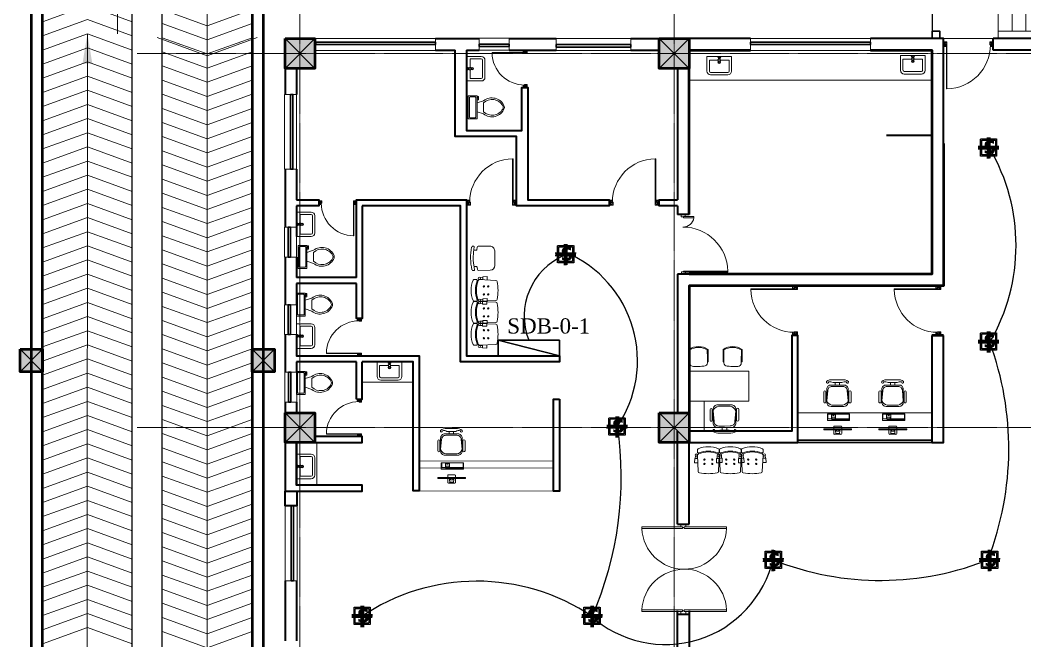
# Model space of a CAD drawing. Header units: millimetres. Extents: x 2399484 to 3337895, y 3598750 to 3969149.
# Drawn here: x 2431850 to 2451994, y 3679419 to 3691865 of the extents above; entities that cross this region are included whole.
import ezdxf

# ---------------------------------------------------------------- set-up
doc = ezdxf.new("R2010")
doc.units = ezdxf.units.MM
doc.header["$MEASUREMENT"] = 0
for name, pattern in [('ACAD_ISO04W100', [30, 24, -3, 0, -3]), ('CENTER', [2, 1.25, -0.25, 0.25, -0.25]), ('DASHED', [0.75, 0.5, -0.25])]:
    doc.linetypes.add(name, pattern=pattern)
for name, color, linetype, lineweight in [('0newfurnture', 30, 'Continuous', 15), ('centreline', 52, 'CENTER', 5), ('Column-0.5', 14, 'Continuous', 50), ('DB-SDB', 10, 'ACAD_ISO04W100', 30), ('Dimension- 0.15', 114, 'Continuous', 15), ('Dimension-137.5', 86, 'Continuous', 13), ('door', 41, 'Continuous', 5), ('Door Opening-0.09', 253, 'Continuous', 9), ('Frame-0.3', 24, 'Continuous', 30), ('furniture', 34, 'Continuous', 15), ('Furniture Hospital-0.09', 44, 'Continuous', 9), ('Hatch', 9, 'Continuous', 9), ('hatch-1', 53, 'Continuous', 15), ('hidden lines', 205, 'DASHED', 5), ('Metal  workt-0.2', 13, 'Continuous', 20), ('Sill Level', 140, 'Continuous', 20), ('stairs', 6, 'Continuous', 25), ('wall 0.4', 7, 'Continuous', 40), ('Wall-0.5', 7, 'Continuous', 50), ('WINDOW', 152, 'Continuous', 30), ('Windows Plan', 152, 'Continuous', 35)]:
    doc.layers.add(name, color=color, linetype=linetype, lineweight=lineweight)
for name, color, linetype in [('conduit for speaker', 100, 'Continuous'), ('electrical text', 7, 'Continuous'), ('Speaker', 200, 'CENTER')]:
    doc.layers.add(name, color=color, linetype=linetype)
doc.styles.add('5P2', font='verdana.ttf', dxfattribs={"height": 500})
doc.styles.add('romans', font='romans.shx')
doc.styles.get("Standard").update_dxf_attribs({"font": 'arial.ttf'})
doc.dimstyles.get("Standard").update_dxf_attribs({"dimtxt": 500, "dimasz": 100, "dimexe": 100, "dimexo": 200, "dimgap": 0.09, "dimtad": 0, "dimtoh": 1, "dimdec": 0, "dimzin": 0, "dimdsep": 46, "dimtxsty": 'Standard', "dimblk": 'DOT', "dimcen": 0, "dimclrd": 256, "dimclre": 256, "dimclrt": 256, "dimadec": 0, "dimazin": 0, "dimtfac": 1, "dimtdec": 0, "dimtofl": 0, "dimtmove": 0, "dimatfit": 3, "dimfxl": 1, "dimtolj": 1, "dimtzin": 0, "dimlwd": -1, "dimlwe": -1, "dimarcsym": 1})

# ---------------------------------------------------------------- blocks, each defined once
blk = doc.blocks.new('sems')
at = {"layer": 'Dimension- 0.15', "ltscale": 5}
h = blk.add_hatch(dxfattribs=at)
h.set_pattern_fill('ANSI31', color=256, scale=25.555556)
h.set_pattern_definition([(45, (55035.0093, 4945698.8337), (-2.258813329, 2.258813329), [])])
h.paths.add_polyline_path([(2173550, 4150430), (2173550, 4150489), (2173491, 4150489, 0.414214)])
h.paths.add_polyline_path([(2173550, 4150430, 0.414214), (2173609, 4150489), (2173550, 4150489)])
h.paths.add_polyline_path([(2173550, 4150489), (2173609, 4150489, 0.414214), (2173550, 4150548)])
h.paths.add_polyline_path([(2173491, 4150489), (2173550, 4150489), (2173550, 4150548, 0.414214)])
for p, q in [((2174664, 4150546), (2174664, 4150431)), ((2174894, 4150489), (2174664, 4150546)), ((2174664, 4150431), (2174894, 4150489))]:
    blk.add_line(p, q, dxfattribs=at)
blk.add_lwpolyline([(2174664, 4150489), (2173550, 4150489)], dxfattribs=at)
blk.add_circle((2173550, 4150489), 59.1, dxfattribs=at)
blk.add_solid([(2174664, 4150546), (2174894, 4150489), (2174664, 4150431)], dxfattribs=at)
at = {"layer": 'Dimension-137.5', "ltscale": 5}
blk.add_line((2174664, 4150489), (2174894, 4150489), dxfattribs=at)
at = {"layer": 'Frame-0.3'}
for points in [[(2174450, 4151281), (2174450, 4151131), (2174600, 4151131), (2174600, 4151281)], [(2177075, 4151281), (2177075, 4151131), (2177225, 4151131), (2177225, 4151281)], [(2179700, 4151281), (2179700, 4151131), (2179850, 4151131), (2179850, 4151281)], [(2174450, 4148681), (2174450, 4148531), (2174600, 4148531), (2174600, 4148681)], [(2177075, 4148531), (2177075, 4148681), (2177225, 4148681), (2177225, 4148531)], [(2179700, 4148531), (2179700, 4148681), (2179850, 4148681), (2179850, 4148531)]]:
    blk.add_lwpolyline(points, close=True, dxfattribs=at)
at = {"layer": 'Metal  workt-0.2', "ltscale": 5}
for p, q in [((2174600, 4151281), (2179700, 4151281)), ((2175775, 4151131), (2175775, 4149956)), ((2176050, 4151131), (2176050, 4149956)), ((2176325, 4151131), (2176325, 4149956)), ((2176600, 4151131), (2176600, 4149956)), ((2176875, 4151131), (2176875, 4149956)), ((2177150, 4151131), (2177150, 4149956)), ((2177425, 4151131), (2177425, 4149956)), ((2177700, 4151131), (2177700, 4149956)), ((2177975, 4151131), (2177975, 4149956)), ((2178250, 4151131), (2178250, 4149956)), ((2178525, 4151131), (2178525, 4149956)), ((2179700, 4148681), (2179700, 4151131)), ((2175775, 4149856), (2175775, 4148681)), ((2176050, 4149856), (2176050, 4148681)), ((2176325, 4149856), (2176325, 4148681)), ((2176600, 4149856), (2176600, 4148681)), ((2176875, 4149856), (2176875, 4148681)), ((2177150, 4149856), (2177150, 4148681)), ((2177425, 4149856), (2177425, 4148681)), ((2177700, 4149856), (2177700, 4148681)), ((2177975, 4149856), (2177975, 4148681)), ((2178250, 4149856), (2178250, 4148681)), ((2178525, 4149856), (2178525, 4148681)), ((2175775, 4148531), (2174600, 4148531))]:
    blk.add_line(p, q, dxfattribs=at)
at = {"layer": 'Metal  workt-0.2'}
for points in [[(2177075, 4148531), (2179850, 4148531), (2179850, 4151131), (2174450, 4151131), (2174450, 4148531), (2174600, 4148531)], [(2179700, 4151131), (2174600, 4151131)], [(2174450, 4149851), (2173550, 4149847)], [(2179700, 4148681), (2175775, 4148681), (2175775, 4148531), (2176745, 4148531)]]:
    blk.add_lwpolyline(points, dxfattribs=at)
for points in [[(2175775, 4149956), (2175775, 4149856), (2178525, 4149856), (2178525, 4149956)], [(2175825, 4149906), (2175825, 4149906), (2178475, 4149906), (2178475, 4149906)]]:
    blk.add_lwpolyline(points, close=True, dxfattribs=at)
at = {"layer": 'stairs', "ltscale": 5}
for p, q in [((2174450, 4151281), (2174450, 4148531)), ((2173850, 4151131), (2173850, 4149848)), ((2174150, 4151131), (2174150, 4149849))]:
    blk.add_line(p, q, dxfattribs=at)
for points in [[(2173550, 4149847), (2173550, 4151131)], [(2174450, 4151131), (2173550, 4151131)]]:
    blk.add_lwpolyline(points, dxfattribs=at)
blk = doc.blocks.new('desk')
at = {"layer": 'Furniture Hospital-0.09', "lineweight": 0}
for p, q in [((82779.05, -33204.54), (82778.82, -33204.74)), ((82778.82, -33226.13), (82778.82, -33204.74)), ((82778.08, -33213.81), (82775.81, -33213.97)), ((82775.81, -33214.25), (82775.92, -33214.25)), ((82775.81, -33214.27), (82775.9, -33214.27)), ((82775.81, -33216.59), (82775.9, -33216.59)), ((82775.81, -33216.61), (82775.92, -33216.61)), ((82778.08, -33217.05), (82775.81, -33216.89)), ((82775.92, -33212.3), (82778.82, -33212.3)), ((82777.66, -33214.44), (82778.55, -33214.44)), ((82777.66, -33214.46), (82777.66, -33214.44)), ((82777.66, -33214.46), (82778.82, -33214.46)), ((82777.66, -33216.4), (82778.82, -33216.4)), ((82777.66, -33216.43), (82777.66, -33216.4)), ((82777.66, -33216.43), (82778.55, -33216.43)), ((82777.78, -33216.4), (82777.78, -33214.46)), ((82779.63, -33212.3), (82781.02, -33212.3)), ((82775.92, -33218.56), (82778.82, -33218.56)), ((82779.63, -33218.56), (82781.02, -33218.56)), ((82778.82, -33226.13), (82779.05, -33226.32))]:
    blk.add_line(p, q, dxfattribs=at)
at = {"layer": 'Furniture Hospital-0.09', "lineweight": 0, "ltscale": 100}
for p, q in [((82786.19, -33223.54), (82786.19, -33206.09)), ((82786.19, -33206.09), (82791.32, -33206.09)), ((82786.51, -33207.8), (82787.14, -33207.8)), ((82786.51, -33217.09), (82786.51, -33207.8)), ((82786.57, -33206.96), (82786.57, -33206.39)), ((82786.57, -33206.39), (82787.14, -33206.39)), ((82787.14, -33206.96), (82786.57, -33206.96)), ((82787.14, -33206.39), (82787.14, -33206.96)), ((82787.14, -33207.8), (82787.14, -33217.09)), ((82787.44, -33217.12), (82787.44, -33206.33)), ((82787.44, -33206.33), (82791.11, -33206.33)), ((82791.11, -33206.33), (82791.11, -33217.12)), ((82791.32, -33206.09), (82791.32, -33223.54)), ((82787.14, -33217.09), (82786.51, -33217.09)), ((82791.11, -33217.12), (82787.44, -33217.12)), ((82787.5, -33220.04), (82787.5, -33217.45)), ((82787.5, -33217.45), (82788.59, -33217.45)), ((82788.59, -33217.45), (82788.59, -33220.04)), ((82791.32, -33223.54), (82786.19, -33223.54)), ((82786.54, -33219.95), (82786.54, -33217.6)), ((82786.54, -33217.6), (82787.14, -33217.6)), ((82787.14, -33219.95), (82786.54, -33219.95)), ((82787.14, -33217.6), (82787.14, -33219.95)), ((82788.59, -33220.04), (82787.5, -33220.04)), ((82787.5, -33223.2), (82787.5, -33220.34)), ((82787.5, -33220.34), (82791.08, -33220.34)), ((82791.08, -33223.2), (82787.5, -33223.2)), ((82790.03, -33219.2), (82790.03, -33218.45)), ((82790.03, -33218.45), (82790.54, -33218.45)), ((82790.54, -33219.2), (82790.03, -33219.2)), ((82790.54, -33217.57), (82790.99, -33217.57)), ((82790.54, -33218.45), (82790.54, -33217.57)), ((82790.54, -33220.07), (82790.54, -33219.2)), ((82790.99, -33220.07), (82790.54, -33220.07)), ((82790.99, -33217.57), (82790.99, -33220.07)), ((82791.08, -33220.34), (82791.08, -33223.2))]:
    blk.add_line(p, q, dxfattribs=at)
at = {"layer": 'Furniture Hospital-0.09', "ltscale": 6}
for p, q in [((82800.5, -33204.96), (82808.49, -33204.96)), ((82800.5, -33206.58), (82808.49, -33206.58)), ((82813.91, -33213.95), (82815.89, -33213.95)), ((82813.91, -33217.32), (82815.89, -33217.32)), ((82800.5, -33224.69), (82808.49, -33224.69)), ((82800.5, -33226.31), (82808.49, -33226.31))]:
    blk.add_line(p, q, dxfattribs=at)
at = {"layer": 'Furniture Hospital-0.09', "lineweight": 0}
for points in [[(82779.63, -33226.32), (82779.63, -33204.54), (82779.05, -33204.54), (82779.05, -33226.32), (82779.63, -33226.32)], [(82775.23, -33217.86), (82775.23, -33213)], [(82775.81, -33216.89), (82775.81, -33213.97)], [(82775.9, -33216.59), (82775.9, -33214.27)], [(82775.92, -33216.61), (82775.92, -33214.25)], [(82781.72, -33217.86), (82781.72, -33213)]]:
    blk.add_lwpolyline(points, dxfattribs=at)
at = {"layer": 'Furniture Hospital-0.09', "ltscale": 6}
for points in [[(82797.14, -33215.63), (82797.14, -33210.58, -0.414214), (82800.51, -33207.21), (82810.61, -33207.21, -0.418376), (82813.91, -33210.58), (82813.91, -33215.63)], [(82798.2, -33215.63), (82798.2, -33211.34, -0.28028), (82801.57, -33207.21), (82809.51, -33207.97, -0.418376), (82812.81, -33211.34), (82812.81, -33215.63)], [(82816.29, -33208.59, -0.214578), (82815.89, -33212.17), (82815.89, -33215.63)], [(82816.6, -33207.07, -0.207066), (82818.07, -33212.19), (82818.07, -33215.63)], [(82797.14, -33215.63), (82797.14, -33220.69, 0.414214), (82800.51, -33224.06), (82810.61, -33224.06, 0.418376), (82813.91, -33220.69), (82813.91, -33215.63)], [(82798.2, -33215.63), (82798.2, -33219.93, 0.28028), (82801.57, -33224.06), (82809.51, -33223.3, 0.418376), (82812.81, -33219.93), (82812.81, -33215.63)], [(82816.29, -33222.68, 0.214578), (82815.89, -33219.1), (82815.89, -33215.63)], [(82816.6, -33224.2, 0.207066), (82818.07, -33219.08), (82818.07, -33215.63)]]:
    blk.add_lwpolyline(points, format="xyb", dxfattribs=at)
at = {"layer": 'Furniture Hospital-0.09', "lineweight": 0}
for points in [[(82778.08, -33213.81, -0.263666), (82778.48, -33213.95), (82778.55, -33214.07), (82778.55, -33214.44)], [(82778.08, -33217.05, 0.263666), (82778.48, -33216.91), (82778.55, -33216.79), (82778.55, -33216.43)]]:
    blk.add_lwpolyline(points, format="xyb", dxfattribs=at)
for centre, radius in [((82775.38, -33213.84), 0.0699), ((82775.38, -33214.41), 0.0699), ((82775.38, -33214.99), 0.0699), ((82775.38, -33215.57), 0.0699), ((82775.38, -33216.15), 0.0699), ((82775.38, -33216.73), 0.0699), ((82775.38, -33217.31), 0.0699), ((82779.34, -33213.98), 0.0463), ((82779.34, -33216.88), 0.0463), ((82775.38, -33217.89), 0.0699)]:
    blk.add_circle(centre, radius, dxfattribs=at)
at = {"layer": 'Furniture Hospital-0.09', "ltscale": 6}
for centre, radius, start, end in [((82800.65, -33205.77), 0.824, 100.57806, 259.64196), ((82808.49, -33205.77), 0.812, 270, 90), ((82816.19, -33207.78), 0.823, 59.8228, 277.53485), ((82800.65, -33225.5), 0.824, 100.35804, 259.42194), ((82808.49, -33225.5), 0.812, 270, 90), ((82816.19, -33223.49), 0.823, 82.46515, 300.1772)]:
    blk.add_arc(centre, radius, start, end, dxfattribs=at)
at = {"layer": 'Furniture Hospital-0.09', "lineweight": 0}
for centre, start, end in [((82775.92, -33213), 90, 180), ((82781.02, -33213), 0, 90), ((82775.92, -33217.86), 180, 270), ((82781.02, -33217.86), 270, 0)]:
    blk.add_arc(centre, 0.695, start, end, dxfattribs=at)
blk = doc.blocks.new("door 3'3")
at = {"layer": 'door'}
for p, q in [((82769.36, -31237.4), (82769.36, -31203.37)), ((82769.84, -31203.37), (82769.36, -31203.37)), ((82769.84, -31237.4), (82769.84, -31203.37))]:
    blk.add_line(p, q, dxfattribs=at)
at = {"layer": 'door', "ltscale": 80}
for points in [[(82769.84, -31239.84), (82767.36, -31239.84), (82767.36, -31239.37), (82766.88, -31239.37), (82766.88, -31236.38), (82767.36, -31236.38), (82767.36, -31235.91), (82769.36, -31235.91), (82769.36, -31237.4), (82769.84, -31237.4)], [(82802.93, -31239.84), (82805.41, -31239.84), (82805.41, -31239.37), (82805.88, -31239.37), (82805.88, -31236.38), (82805.41, -31236.38), (82805.41, -31235.91), (82803.4, -31235.91), (82803.4, -31237.4), (82802.93, -31237.4)]]:
    blk.add_lwpolyline(points, close=True, dxfattribs=at)
blk.add_arc((82769.36, -31237.4), 34.04, 0, 89.20471, dxfattribs=at)
at = {"layer": 'Hatch'}
for centre, radius, start, end in [((82767.7, -31239.85), 2.68, 36.75824, 107.53286), ((82767.27, -31240.34), 1.96, 14.76809, 101.35249), ((82768.07, -31239.12), 3.04, 64.81981, 103.53483), ((82757.2, -31236.2), 10.64, 342.68423, 1.60142), ((82764.36, -31235.92), 4.57, 311.03249, 0.21009), ((82767.3, -31236.13), 3.25, 271.0473, 321.53187), ((82805.07, -31239.85), 2.68, 72.46714, 143.24176), ((82805.47, -31236.13), 3.25, 218.46813, 268.9527), ((82804.7, -31239.12), 3.04, 76.46517, 115.18019), ((82805.49, -31240.34), 1.96, 78.64751, 165.23191), ((82808.41, -31235.92), 4.57, 179.78991, 228.96751), ((82815.57, -31236.2), 10.64, 178.39858, 197.31577)]:
    blk.add_arc(centre, radius, start, end, dxfattribs=at)
blk = doc.blocks.new('MAIN DOOR')
at = {"layer": 'door', "ltscale": 1000}
for points in [[(2313.47, 188.53), (2347.4, 188.53), (2347.4, 187.28), (2313.47, 187.28)], [(2381.32, 188.53), (2348.88, 188.53), (2348.88, 187.28), (2381.32, 187.28)]]:
    blk.add_lwpolyline(points, close=True, dxfattribs=at)
for points in [[(2346.08, 190.6), (2346.08, 188.53)], [(2348.88, 188.12), (2347.4, 188.12), (2347.4, 188.53), (2346.08, 188.53), (2346.08, 190.6), (2350.2, 190.6)], [(2347.4, 188.12), (2348.88, 188.12), (2348.88, 188.53), (2350.2, 188.53), (2350.2, 190.6), (2346.08, 190.6)], [(2350.2, 190.6), (2350.2, 188.53)], [(2313.41, 120.66), (2347.33, 120.66), (2347.33, 121.91), (2313.41, 121.91), (2313.41, 120.66)], [(2348.82, 121.07), (2347.33, 121.07), (2347.33, 120.66), (2346.01, 120.66), (2346.01, 118.6), (2350.14, 118.6)], [(2347.33, 121.07), (2348.82, 121.07), (2348.82, 120.66), (2350.14, 120.66), (2350.14, 118.6), (2346.01, 118.6)], [(2381.26, 120.66), (2348.82, 120.66), (2348.82, 121.91), (2381.26, 121.91), (2381.26, 120.66)], [(2346.01, 118.6), (2346.01, 120.66)], [(2350.14, 118.6), (2350.14, 120.66)]]:
    blk.add_lwpolyline(points, dxfattribs=at)
at = {"layer": 'Door Opening-0.09', "ltscale": 1000}
for centre, radius, start, end in [((2347.4, 188.53), 33.94, 182.11678, 357.88255), ((2347.33, 120.66), 33.95, 2.11669, 177.88264)]:
    blk.add_arc(centre, radius, start, end, dxfattribs=at)
at = {"layer": 'WINDOW', "ltscale": 5}
blk.add_line((2350.14, 190.6), (2350.14, 190.6), dxfattribs=at)
blk = doc.blocks.new('Toilet - top')
at = {"layer": 'Furniture Hospital-0.09'}
for p, q in [((-10, -8.5), (-8, -8.5)), ((-10, -9.5), (-10, -8.5)), ((-8, -8.5), (-8, -8)), ((-7, -8), (-7, -9.5)), ((-4, -8), (-6, -14)), ((4, -8), (6, -14)), ((9.5, -6), (9.5, -2)), ((-7, -9.5), (-10, -9.5)), ((4, -14), (-4, -14))]:
    blk.add_line(p, q, dxfattribs=at)
blk.add_lwpolyline([(10.5, -8), (10.5, 0), (-10.5, 0), (-10.5, -8)], close=True, dxfattribs=at)
for points in [[(-9.5, -2), (-9.5, -6)], [(8.5, -1), (-8.5, -1)], [(-8.5, -7), (8.5, -7)]]:
    blk.add_lwpolyline(points, dxfattribs=at)
for centre, radius, start, end in [((-8.62, -1.88), 0.884, 81.8699, 188.1301), ((-8.62, -6.12), 0.884, 171.8699, 278.1301), ((8.62, -1.88), 0.884, 351.8699, 98.1301), ((8.62, -6.12), 0.884, 261.8699, 8.1301), ((3.52, -21.58), 12.17, 141.46911, 247.97143), ((4.2, -21.82), 11.33, 136.36773, 238.94682), ((-3.52, -21.58), 12.17, 292.02843, 38.53071), ((-4.2, -21.82), 11.33, 301.05301, 43.63209), ((0, -27.88), 4, 245.73182, 294.26817), ((0, -29), 4, 254.86053, 285.13947)]:
    blk.add_arc(centre, radius, start, end, dxfattribs=at)
blk = doc.blocks.new('TAP')
at = {"layer": 'Furniture Hospital-0.09', "linetype": 'Continuous'}
for p, q in [((0, 38), (0, -38)), ((5, 38), (0, 38)), ((5, 38), (5, -38)), ((30, 25), (5, 25)), ((30, 0), (5, 0)), ((30, 25), (30, -25)), ((56, 16), (30, 16)), ((51, 7), (48, 8)), ((59, 19), (57, 22)), ((73, 24), (73, 27)), ((88, 20), (89, 22)), ((97, 15), (125, 12)), ((97, 8), (100, 9)), ((5, -38), (0, -38)), ((30, -25), (5, -25)), ((56, -16), (30, -16)), ((51, -8), (48, -9)), ((60, -20), (58, -22)), ((74, -24), (74, -27)), ((88, -19), (90, -22)), ((97, -7), (100, -8)), ((97, -15), (125, -12))]:
    blk.add_line(p, q, dxfattribs=at)
for radius in [21.2, 19.7]:
    blk.add_circle((74, 0), radius, dxfattribs=at)
for centre, radius, start, end in [((74, 0), 27.2, 163.0512, 199.0512), ((74, 0), 24.2, 127.0512, 163.0512), ((74, 0), 27.2, 91.0512, 127.0512), ((74, 0), 24.2, 55.0512, 91.0512), ((74, 0), 27.2, 19.0512, 55.0512), ((74, 0), 24.2, 343.0512, 19.0512), ((95, 0), 32.6, 337.45, 22.55), ((74, 0), 24.2, 199.0512, 235.0512), ((74, 0), 27.2, 235.0512, 271.0512), ((74, 0), 24.2, 271.0512, 307.0512), ((74, 0), 27.2, 307.0512, 343.0512)]:
    blk.add_arc(centre, radius, start, end, dxfattribs=at)
blk = doc.blocks.new('A$C2C054FB4')
at = {"layer": 'Furniture Hospital-0.09'}
for p, q in [((-300, 256), (0, 256)), ((-300, 206), (-75, 206)), ((-75, 206), (-75, 30)), ((0, 256), (0, -244)), ((-375, -169), (-375, 181)), ((-325, -169), (-325, 181)), ((-75, -194), (-300, -194)), ((-75, -18), (-75, -194)), ((0, -244), (-300, -244))]:
    blk.add_line(p, q, dxfattribs=at)
at = {"layer": 'Furniture Hospital-0.09', "ltscale": 30}
blk.add_circle((-115, 6), 26, dxfattribs=at)
at = {"layer": 'Furniture Hospital-0.09'}
for centre, radius, start, end in [((-300, 181), 75, 90, 180), ((-300, 181), 25, 90, 180), ((-300, -169), 75, 180, 270), ((-300, -169), 25, 180, 270)]:
    blk.add_arc(centre, radius, start, end, dxfattribs=at)
at = {"layer": 'Furniture Hospital-0.09', "rotation": 180}
blk.add_blockref('TAP', (0, 6), dxfattribs=at)
blk = doc.blocks.new("door 5'")
at = {"layer": 'door', "ltscale": 1000}
for points in [[(2177525, 4317078), (2177525, 4317062), (2177516, 4317062), (2177516, 4317020), (2177473, 4317020), (2177474, 4317105)], [(2177525, 4317062), (2177525, 4317105), (2177474, 4317105), (2177473, 4317020)], [(2177473, 4317020), (2177516, 4317020)], [(2177474, 4317105), (2177516, 4317105)], [(2178697, 4316120), (2178697, 4317060), (2178671, 4317060), (2178671, 4316120), (2178697, 4316120)], [(2178689, 4317076), (2178689, 4317060), (2178697, 4317060), (2178697, 4317018), (2178740, 4317018), (2178740, 4317104)], [(2178689, 4317060), (2178689, 4317104), (2178740, 4317104), (2178740, 4317018)], [(2178740, 4317018), (2178697, 4317018)]]:
    blk.add_lwpolyline(points, dxfattribs=at)
blk.add_lwpolyline([(2177516, 4316839), (2177516, 4317062), (2177543, 4317062), (2177543, 4316839)], close=True, dxfattribs=at)
at = {"layer": 'Door Opening-0.09', "ltscale": 1000}
for centre, radius, start, end in [((2177516, 4317062), 224, 276.6944, 2.344), ((2178697, 4317076), 957, 180.3416, 268.4244)]:
    blk.add_arc(centre, radius, start, end, dxfattribs=at)
at = {"layer": 'WINDOW', "ltscale": 5}
blk.add_line((2177474, 4317104), (2177474, 4317104), dxfattribs=at)
blk = doc.blocks.new('_Dot')
at = {"color": 0, "linetype": 'ByBlock', "lineweight": -2}
blk.add_line((-0.5, 0), (-1, 0), dxfattribs=at)
at = {"color": 0, "linetype": 'ByBlock', "lineweight": -3, "const_width": 0.5}
blk.add_lwpolyline([(-0.25, 0, 1), (0.25, 0, 1)], format="xyb", close=True, dxfattribs=at)
blk = doc.blocks.new('2ft column')
at = {"layer": 'Hatch', "ltscale": 5}
h = blk.add_hatch(color=256, dxfattribs=at)
h.dxf.hatch_style = 1
h.paths.add_polyline_path([(2207385, 4176559), (2207985, 4176559), (2207985, 4175959), (2207385, 4175959)])
at = {"layer": 'Column-0.5', "ltscale": 5}
blk.add_lwpolyline([(2207385, 4176559), (2207985, 4176559), (2207985, 4175959), (2207385, 4175959)], close=True, dxfattribs=at)
at = {"layer": 'Defpoints', "ltscale": 5}
for points in [[(2207985, 4176559), (2207385, 4175959)], [(2207985, 4175959), (2207385, 4176559)]]:
    blk.add_lwpolyline(points, dxfattribs=at)
blk = doc.blocks.new('main grid')
at = {"layer": 'centreline', "ltscale": 5}
for p, q in [((2518911, 4018930), (2518911, 3987284)), ((2526411, 4018930), (2526411, 3987284)), ((2559988, 4011172), (2515645, 4011172)), ((2559988, 4003672), (2515645, 4003672))]:
    blk.add_line(p, q, dxfattribs=at)
at = {"layer": 'Hatch'}
for p in [(311226, -165087), (318726, -165087), (311226, -172587), (318726, -172587)]:
    blk.add_blockref('2ft column', p, dxfattribs=at)
blk = doc.blocks.new('d1')
at = {"layer": 'door'}
for p, q in [((2442.75, 10745.72), (2408.32, 10745.72)), ((2442.75, 10746.15), (2408.33, 10746.15)), ((2408.33, 10746.15), (2408.33, 10745.72))]:
    blk.add_line(p, q, dxfattribs=at)
at = {"layer": 'door', "ltscale": 80}
for points in [[(2445, 10779.7), (2445, 10781.99), (2444.56, 10781.99), (2444.56, 10782.43), (2441.8, 10782.43), (2441.8, 10781.99), (2441.36, 10781.99), (2441.36, 10780.14), (2442.75, 10780.14), (2442.75, 10779.7)], [(2445, 10746.15), (2445, 10743.87), (2444.56, 10743.87), (2444.56, 10743.43), (2441.8, 10743.43), (2441.8, 10743.87), (2441.36, 10743.87), (2441.36, 10745.72), (2442.75, 10745.72), (2442.75, 10746.15)]]:
    blk.add_lwpolyline(points, close=True, dxfattribs=at)
at = {"layer": 'Door Opening-0.09', "ltscale": 80}
blk.add_arc((2442.75, 10745.72), 34.42, 90, 179.27403, dxfattribs=at)
at = {"layer": 'hidden lines'}
for centre, radius, start, end in [((2441.64, 10791.37), 9.82, 268.39858, 287.31577), ((2441.38, 10784.76), 4.22, 269.78991, 318.96751), ((2444.33, 10781.34), 2.81, 166.46517, 205.18019), ((2445.01, 10781.68), 2.48, 162.46714, 233.24176), ((2441.57, 10782.05), 3, 308.46813, 358.9527), ((2445.46, 10782.07), 1.81, 168.64751, 255.23191), ((2441.64, 10734.49), 9.82, 72.68423, 91.60142), ((2441.38, 10741.1), 4.22, 41.03249, 90.21009), ((2444.33, 10744.52), 2.81, 154.81981, 193.53483), ((2445.01, 10744.18), 2.48, 126.75824, 197.53286), ((2441.57, 10743.81), 3, 1.0473, 51.53187), ((2445.46, 10743.79), 1.81, 104.76809, 191.35249)]:
    blk.add_arc(centre, radius, start, end, dxfattribs=at)
blk = doc.blocks.new('bazin')
at = {"layer": '0newfurnture', "ltscale": 5}
for p, q in [((2434577, 4011590), (2435069, 4011590)), ((2434577, 4011295), (2434577, 4011590)), ((2434626, 4011295), (2434626, 4011516)), ((2434626, 4011516), (2434799, 4011516)), ((2434847, 4011516), (2435020, 4011516)), ((2435020, 4011516), (2435020, 4011295)), ((2435069, 4011590), (2435069, 4011295)), ((2434996, 4011270), (2434651, 4011270)), ((2434996, 4011221), (2434651, 4011221))]:
    blk.add_line(p, q, dxfattribs=at)
blk.add_circle((2434823, 4011477), 25.6, dxfattribs=at)
for centre, radius, start, end in [((2434651, 4011295), 73.8, 180, 270), ((2434651, 4011295), 24.6, 180, 270), ((2434996, 4011295), 73.8, 270, 0), ((2434996, 4011295), 24.6, 270, 0)]:
    blk.add_arc(centre, radius, start, end, dxfattribs=at)
at = {"layer": '0newfurnture', "ltscale": 5, "xscale": 0.9842520018725999, "yscale": 0.9842520018725999, "zscale": 0.9842520018725999, "rotation": 270}
blk.add_blockref('TAP', (2434823, 4011590), dxfattribs=at)
blk = doc.blocks.new('BANCAS')
at = {"layer": 'Furniture Hospital-0.09'}
for p, q in [((-0.236, -0.247), (-0.314, -0.247)), ((-0.309, -0.347), (-0.314, -0.247)), ((-0.241, -0.347), (-0.309, -0.347)), ((-0.294, -0.405), (-0.3, -0.347)), ((-0.256, -0.405), (-0.25, -0.347)), ((0.314, -0.25), (0.236, -0.25)), ((0.309, -0.35), (0.241, -0.35)), ((0.256, -0.409), (0.25, -0.35)), ((0.294, -0.409), (0.3, -0.35)), ((0.309, -0.35), (0.314, -0.25))]:
    blk.add_line(p, q, dxfattribs=at)
blk.add_lwpolyline([(0.227, -0.048, 0.346546), (0.203, -0.019, 0.095695), (-0.203, -0.019, 0.346546), (-0.227, -0.048), (-0.244, -0.417, 0.318973), (-0.225, -0.447, 0.193005), (0.225, -0.447, 0.318973), (0.244, -0.417)], format="xyb", close=True, dxfattribs=at)
blk.add_lwpolyline([(-0.245, -0.522), (-0.245, -0.489, -0.522832), (-0.218, -0.471, 0.18), (0.218, -0.471, -0.522832), (0.245, -0.489), (0.245, -0.547, -0.306573), (0.232, -0.565, -0.192782), (-0.232, -0.565, -0.306573), (-0.245, -0.547), (-0.245, -0.504)], format="xyb", dxfattribs=at)
for centre, radius in [((-0.09, -0.22), 0.015), ((0.09, -0.22), 0.015), ((-0.275, -0.422), 0.025), ((-0.09, -0.32), 0.015), ((0.09, -0.32), 0.015), ((0.275, -0.425), 0.025)]:
    blk.add_circle(centre, radius, dxfattribs=at)
blk = doc.blocks.new('A$C72AE6952')
at = {"ltscale": 20, "xscale": 800, "yscale": 800, "zscale": 800, "row_count": 1, "column_count": 3, "row_spacing": 0, "column_spacing": 440.0000000000001}
blk.add_blockref('BANCAS', (-440, 0), dxfattribs=at)
blk = doc.blocks.new('BCHAIR')
at = {"layer": 'Furniture Hospital-0.09'}
for p, q in [((-0.15, 0), (0.15, 0)), ((-0.25, -0.1), (-0.25, -0.342)), ((0.25, -0.1), (0.25, -0.342)), ((-0.179, -0.369), (-0.232, -0.362)), ((-0.17, -0.379), (-0.17, -0.419)), ((0.17, -0.379), (0.17, -0.419)), ((0.179, -0.369), (0.232, -0.362)), ((-0.25, -0.431), (-0.25, -0.454)), ((-0.239, -0.421), (-0.181, -0.429)), ((0.239, -0.421), (0.181, -0.429)), ((0.25, -0.431), (0.25, -0.454))]:
    blk.add_line(p, q, dxfattribs=at)
for centre, radius, start, end in [((-0.15, -0.1), 0.1, 90, 180), ((0.15, -0.1), 0.1, 360, 90), ((-0.23, -0.342), 0.02, 180, 262.875), ((-0.18, -0.379), 0.01, 0, 82.875), ((0.18, -0.379), 0.01, 97.125, 180), ((0.23, -0.342), 0.02, 277.125, 360), ((-0.24, -0.431), 0.01, 82.875, 180), ((-0.23, -0.454), 0.02, 180, 257.4986), ((0, 0.583), 1.083, 257.4986, 282.5014), ((-0.18, -0.419), 0.01, 262.875, 0), ((0, 0.594), 1.039, 259.9886, 280.0345), ((0.18, -0.419), 0.01, 180, 277.125), ((0.23, -0.454), 0.02, 282.5014, 0), ((0.24, -0.431), 0.01, 0, 97.125)]:
    blk.add_arc(centre, radius, start, end, dxfattribs=at)
blk = doc.blocks.new('ADHIKRIT')
at = {"layer": 'furniture'}
for p, q in [((900, 1351), (0, 1351)), ((0, 1351), (0, -450)), ((0, 741), (0, 1351)), ((900, -450), (900, 1351)), ((-245, 1046), (-569, 1047)), ((-245, 980), (-569, 981)), ((1048, 956), (1048, 1014)), ((1187, 1121), (1153, 1121)), ((1187, 1145), (1558, 1147)), ((1187, 1145), (1187, 1121)), ((1187, 1121), (1545, 1123)), ((-789, 683), (-869, 683)), ((1050, 758), (1050, 711)), ((1050, 700), (1050, 711)), ((-789, 547), (-869, 547)), ((1189, 595), (1157, 595)), ((1187, 595), (1187, 571)), ((1187, 571), (1558, 573)), ((1189, 595), (1286, 595)), ((1287, 595), (1545, 597)), ((-900, 0), (0, 0)), ((-900, -450), (-900, 0)), ((-247, 247), (-571, 248)), ((-247, 182), (-571, 182)), ((1189, 102), (1157, 102)), ((1187, 126), (1558, 124)), ((1187, 102), (1187, 126)), ((1189, 102), (1286, 101)), ((1287, 101), (1545, 100)), ((1048, -260), (1048, -318)), ((1050, -4), (1050, -14)), ((1050, -61), (1050, -14)), ((0, -450), (-900, -450)), ((0, -450), (900, -450)), ((1187, -425), (1153, -425)), ((1187, -425), (1545, -426)), ((1187, -449), (1187, -425)), ((1187, -449), (1558, -450))]:
    blk.add_line(p, q, dxfattribs=at)
for points in [[(-897, 962, 0.207066), (-957, 755), (-957, 615)], [(-110, 614), (-109, 818, 0.414214), (-246, 955), (-655, 956, 0.418376), (-789, 820), (-789, 615)], [(-153, 614), (-152, 788, 0.28028), (-288, 955), (-610, 925, 0.418376), (-744, 789), (-745, 615)], [(-899, 268, -0.207066), (-958, 476), (-957, 615)], [(-886, 330, -0.214578), (-870, 475), (-869, 615)], [(-885, 900, 0.214578), (-869, 755), (-869, 615)], [(-110, 614), (-110, 409, -0.414214), (-247, 273), (-656, 274, -0.418376), (-790, 410), (-789, 615)], [(-153, 614), (-153, 440, -0.28028), (-290, 273), (-612, 304, -0.418376), (-745, 441), (-745, 615)]]:
    blk.add_lwpolyline(points, format="xyb", dxfattribs=at)
for centre, radius, start, end in [((-881, 933), 33.3, 262.3354, 120.0474), ((-569, 1014), 32.9, 89.8702, 269.8702), ((-245, 1013), 32.9, 269.8702, 89.8702), ((1753, 864), 711, 172.5908, 188.6233), ((1154, 1015), 106, 90.3083, 180.3083), ((1203, 1157), 39.5, 294.3355, 296.5711), ((1099, 860), 518, 329.4756, 30.5244), ((1099, 860), 542, 328.0257, 31.9845), ((1157, 701), 106, 180.3083, 270.3083), ((-882, 297), 33.3, 239.693, 97.4051), ((-571, 215), 32.9, 89.8702, 269.8702), ((-253, 214), 33.4, 280.4483, 79.5122), ((1157, -4), 106, 89.6917, 179.6917), ((1099, -163), 518, 329.4756, 30.5244), ((1099, -163), 542, 328.0155, 31.9743), ((1753, -168), 711, 171.3767, 187.4092), ((1154, -319), 106, 179.6917, 269.6917), ((1203, -461), 39.5, 63.4289, 65.6645)]:
    blk.add_arc(centre, radius, start, end, dxfattribs=at)
blk = doc.blocks.new('v2')
at = {"layer": 'Sill Level'}
blk.add_lwpolyline([(2448277, 3818910), (2448877, 3818910), (2448877, 3818670), (2448277, 3818670)], close=True, dxfattribs=at)
at = {"layer": 'Windows Plan'}
blk.add_lwpolyline([(2448877, 3818790), (2448277, 3818790), (2448277, 3818743), (2448877, 3818743)], close=True, dxfattribs=at)
blk = doc.blocks.new('w1')
at = {"layer": 'Sill Level'}
blk.add_lwpolyline([(2460641, 3827503), (2460641, 3825103), (2460401, 3825103), (2460401, 3827503)], close=True, dxfattribs=at)
at = {"layer": 'Windows Plan'}
blk.add_lwpolyline([(2460521, 3825103), (2460521, 3827503), (2460473, 3827503), (2460473, 3825103)], close=True, dxfattribs=at)
blk = doc.blocks.new('w2')
at = {"layer": 'Sill Level'}
blk.add_lwpolyline([(2444138, 3818930), (2445638, 3818930), (2445638, 3818690), (2444138, 3818690)], close=True, dxfattribs=at)
at = {"layer": 'Windows Plan'}
blk.add_lwpolyline([(2445638, 3818810), (2444138, 3818810), (2444138, 3818762), (2445638, 3818762)], close=True, dxfattribs=at)
blk = doc.blocks.new('A$C28482BCB')
at = {"layer": 'DB-SDB', "linetype": 'Continuous'}
for p, q in [((0, 4.47), (17.32, 4.47)), ((0, 0), (0, 4.47)), ((0, 4.47), (17.32, 0)), ((17.32, 4.47), (17.32, 0)), ((17.32, 0), (0, 0))]:
    blk.add_line(p, q, dxfattribs=at)
blk = doc.blocks.new('Speaker')
at = {"layer": 'Speaker', "ltscale": 3}
for p, q in [((1442033.3, -1133785.1), (1442033.3, -1133947.9)), ((1442043.3, -1133785.1), (1442043.3, -1133947.9)), ((1442053.3, -1133785.6), (1442053.3, -1133947.9)), ((1441963.2, -1133871.7), (1442122.2, -1133871.7)), ((1441963.9, -1133851.7), (1442123.7, -1133851.7)), ((1441964.3, -1133861.7), (1442123.3, -1133861.7))]:
    blk.add_line(p, q, dxfattribs=at)
for points in [[(1441980.9, -1133794.7), (1442105.8, -1133794.7), (1442105.8, -1133928.6), (1441980.9, -1133928.6)], [(1441990.9, -1133804.7), (1442095.8, -1133804.7), (1442095.8, -1133918.6), (1441990.9, -1133918.6)]]:
    blk.add_lwpolyline(points, close=True, dxfattribs=at)
at = {"layer": 'Speaker', "ltscale": 3, "insert": (1442003.5, -1133810.2), "char_height": 99.941, "width": 119.93, "attachment_point": 1, "style": '5P2'}
blk.add_mtext('{\\fVerdana|b1|i0|c0|p34;S}', dxfattribs=at)
blk = doc.blocks.new('RAMP23')
at = {"layer": 'Dimension- 0.15', "ltscale": 5}
blk.add_lwpolyline([(2418984, 4012016), (2418984, 4013523), (2420784, 4013523), (2420784, 4012700)], dxfattribs=at)
at = {"layer": 'hatch-1', "color": 4, "lineweight": 0, "ltscale": 5}
for points in [[(2417484, 4012256), (2418384, 4012583), (2419284, 4012256)], [(2419884, 4012503), (2420784, 4012177), (2421684, 4012503)], [(2417484, 4011973), (2418384, 4012299), (2419284, 4011973)], [(2419884, 4012220), (2420784, 4011893), (2421684, 4012220)], [(2417484, 4011689), (2418384, 4012016), (2419284, 4011689)], [(2419782, 4011938), (2420784, 4011574), (2421787, 4011938)], [(2419884, 4011936), (2420784, 4011610), (2421684, 4011936)], [(2417484, 4011406), (2418384, 4011732), (2419284, 4011406)], [(2419884, 4011653), (2420784, 4011326), (2421684, 4011653)], [(2417484, 4011122), (2418384, 4011449), (2419284, 4011122)], [(2419884, 4011369), (2420784, 4011043), (2421684, 4011369)], [(2417484, 4010839), (2418384, 4011165), (2419284, 4010839)], [(2419884, 4011086), (2420784, 4010759), (2421684, 4011086)], [(2417484, 4010555), (2418384, 4010882), (2419284, 4010555)], [(2419884, 4010802), (2420784, 4010476), (2421684, 4010802)], [(2417484, 4010272), (2418384, 4010598), (2419284, 4010272)], [(2419884, 4010519), (2420784, 4010192), (2421684, 4010519)], [(2417484, 4009988), (2418384, 4010315), (2419284, 4009988)], [(2419884, 4010235), (2420784, 4009909), (2421684, 4010235)], [(2417484, 4009705), (2418384, 4010031), (2419284, 4009705)], [(2419884, 4009952), (2420784, 4009625), (2421684, 4009952)], [(2417484, 4009421), (2418384, 4009748), (2419284, 4009421)], [(2419884, 4009668), (2420784, 4009342), (2421684, 4009668)], [(2417484, 4009138), (2418384, 4009464), (2419284, 4009138)], [(2419884, 4009385), (2420784, 4009058), (2421684, 4009385)], [(2417484, 4008854), (2418384, 4009181), (2419284, 4008854)], [(2419884, 4009101), (2420784, 4008775), (2421684, 4009101)], [(2417484, 4008571), (2418384, 4008897), (2419284, 4008571)], [(2419884, 4008818), (2420784, 4008491), (2421684, 4008818)], [(2417484, 4008287), (2418384, 4008614), (2419284, 4008287)], [(2419884, 4008534), (2420784, 4008208), (2421684, 4008534)], [(2417484, 4008004), (2418384, 4008330), (2419284, 4008004)], [(2419884, 4008251), (2420784, 4007924), (2421684, 4008251)], [(2417484, 4007721), (2418384, 4008047), (2419284, 4007721)], [(2419884, 4007967), (2420784, 4007641), (2421684, 4007967)], [(2417484, 4007437), (2418384, 4007763), (2419284, 4007437)], [(2419884, 4007684), (2420784, 4007357), (2421684, 4007684)], [(2417484, 4007154), (2418384, 4007480), (2419284, 4007154)], [(2419884, 4007400), (2420784, 4007074), (2421684, 4007400)], [(2417484, 4006870), (2418384, 4007196), (2419284, 4006870)], [(2419884, 4007117), (2420784, 4006791), (2421684, 4007117)], [(2417484, 4006587), (2418384, 4006913), (2419284, 4006587)], [(2419884, 4006833), (2420784, 4006507), (2421684, 4006833)], [(2417484, 4006303), (2418384, 4006629), (2419284, 4006303)], [(2419884, 4006550), (2420784, 4006224), (2421684, 4006550)], [(2417484, 4006020), (2418384, 4006346), (2419284, 4006020)], [(2419884, 4006266), (2420784, 4005940), (2421684, 4006266)], [(2417484, 4005736), (2418384, 4006062), (2419284, 4005736)], [(2419884, 4005983), (2420784, 4005657), (2421684, 4005983)], [(2417484, 4005453), (2418384, 4005779), (2419284, 4005453)], [(2419884, 4005699), (2420784, 4005373), (2421684, 4005699)], [(2417484, 4005169), (2418384, 4005495), (2419284, 4005169)], [(2419884, 4005416), (2420784, 4005090), (2421684, 4005416)], [(2417484, 4004886), (2418384, 4005212), (2419284, 4004886)], [(2419884, 4005132), (2420784, 4004806), (2421684, 4005132)], [(2417484, 4004602), (2418384, 4004928), (2419284, 4004602)], [(2419884, 4004849), (2420784, 4004523), (2421684, 4004849)], [(2417484, 4004319), (2418384, 4004645), (2419284, 4004319)], [(2419884, 4004565), (2420784, 4004239), (2421684, 4004565)], [(2417484, 4004035), (2418384, 4004361), (2419284, 4004035)], [(2419884, 4004282), (2420784, 4003956), (2421684, 4004282)], [(2417484, 4003752), (2418384, 4004078), (2419284, 4003752)], [(2417484, 4003752), (2418384, 4004078), (2419284, 4003752)], [(2419884, 4003998), (2420784, 4003672), (2421684, 4003998)], [(2417484, 4003468), (2418384, 4003794), (2419284, 4003468)], [(2419884, 4003715), (2420784, 4003389), (2421684, 4003715)], [(2417484, 4003185), (2418384, 4003511), (2419284, 4003185)], [(2419884, 4003431), (2420784, 4003105), (2421684, 4003431)], [(2417484, 4002901), (2418384, 4003228), (2419284, 4002901)], [(2419884, 4003148), (2420784, 4002822), (2421684, 4003148)], [(2417484, 4002618), (2418384, 4002944), (2419284, 4002618)], [(2419884, 4002864), (2420784, 4002538), (2421684, 4002864)], [(2417484, 4002334), (2418384, 4002661), (2419284, 4002334)], [(2419884, 4002581), (2420784, 4002255), (2421684, 4002581)], [(2417484, 4002051), (2418384, 4002377), (2419284, 4002051)], [(2419884, 4002298), (2420784, 4001971), (2421684, 4002298)], [(2417484, 4001767), (2418384, 4002094), (2419284, 4001767)], [(2419884, 4002014), (2420784, 4001688), (2421684, 4002014)], [(2417484, 4001484), (2418384, 4001810), (2419284, 4001484)], [(2419884, 4001731), (2420784, 4001404), (2421684, 4001731)], [(2417484, 4001200), (2418384, 4001527), (2419284, 4001200)], [(2419884, 4001447), (2420784, 4001121), (2421684, 4001447)], [(2417484, 4000917), (2418384, 4001243), (2419284, 4000917)], [(2419884, 4001164), (2420784, 4000837), (2421684, 4001164)], [(2417484, 4000633), (2418384, 4000960), (2419284, 4000633)], [(2419884, 4000880), (2420784, 4000554), (2421684, 4000880)], [(2417484, 4000350), (2418384, 4000676), (2419284, 4000350)], [(2419884, 4000597), (2420784, 4000270), (2421684, 4000597)], [(2417484, 4000066), (2418384, 4000393), (2419284, 4000066)], [(2419884, 4000313), (2420784, 3999987), (2421684, 4000313)], [(2417484, 3999783), (2418384, 4000109), (2419284, 3999783)], [(2419884, 4000030), (2420784, 3999703), (2421684, 4000030)]]:
    blk.add_lwpolyline(points, dxfattribs=at)
at = {"layer": 'stairs', "ltscale": 5}
for points in [[(2419284, 3996313), (2419284, 4012583)], [(2419884, 3996313), (2419884, 4012583)]]:
    blk.add_lwpolyline(points, dxfattribs=at)
at = {"layer": 'Wall-0.5', "ltscale": 5}
for points in [[(2417254, 3996768), (2417484, 3996768), (2417484, 4014613), (2417254, 4014613)], [(2421684, 3996768), (2421914, 3996768), (2421914, 4014613), (2421684, 4014613)]]:
    blk.add_lwpolyline(points, close=True, dxfattribs=at)
at = {"layer": 'Hatch', "xscale": 0.75, "yscale": 0.75, "zscale": 0.75}
for p in [(761496, 873271), (766146, 873271)]:
    blk.add_blockref('2ft column', p, dxfattribs=at)
at = {"layer": 'Dimension- 0.15', "ltscale": 5}
for points, override in [([(2420784, 3996301), (2420784, 4012700)], {"dimasz": 600, "dimfxl": 500, "dimfxlon": 1}), ([(2418384, 4012016), (2418380, 3996313)], {"dimasz": 600, "dimgap": 0.09, "dimtad": 0, "dimfxl": 500, "dimfxlon": 1})]:
    blk.add_leader(points, dimstyle='Standard', override=override, dxfattribs=at)

msp = doc.modelspace()

# ---------------------------------------------------------------- linework, layer by layer
at = {"layer": '0newfurnture', "ltscale": 5}
msp.add_lwpolyline([(2448896, 3691264.3), (2450131, 3691264.3), (2450131, 3690664.3), (2445261, 3690664.3), (2445261, 3691264.3), (2446496, 3691264.3)], dxfattribs=at)
at = {"layer": 'centreline', "ltscale": 5}
for p, q in [((2437461, 3698952.5), (2437461, 3690894.3)), ((2437461, 3688264.3), (2437461, 3687524.8)), ((2437461, 3687349.2), (2437461, 3685931.3)), ((2437461, 3685556.5), (2437461, 3684800)), ((2437461, 3684383.2), (2437461, 3684361.3))]:
    msp.add_line(p, q, dxfattribs=at)
at = {"layer": 'conduit for speaker', "ltscale": 5}
for centre, radius, start, end in [((2447979.8, 3687349), 3837.3, 329.66877, 30.33123), ((2441867.1, 3685037.2), 2360.4, 325.72226, 66.38198), ((2445549.1, 3683275), 6122.7, 338.8849, 20.29009), ((2436987, 3682696.2), 6915.3, 336.23383, 8.51645), ((2444787.1, 3681564), 2218.6, 227.55713, 347.11872), ((2449099.7, 3686451.3), 5819.2, 248.331, 292.35207), ((2441008, 3676496.3), 4120, 55.93409, 124.39913)]:
    msp.add_arc(centre, radius, start, end, dxfattribs=at)
at = {"layer": 'conduit for speaker'}
msp.add_arc((2443278.5, 3685931.7), 1321.8, 113.06198, 201.30842, dxfattribs=at)
at = {"layer": 'Furniture Hospital-0.09'}
for p, q in [((2442542, 3683024.3), (2439852.7, 3683028.4)), ((2439852.7, 3682888.8), (2442541, 3682884.3)), ((2442541, 3682424.3), (2439852.7, 3682428.4))]:
    msp.add_line(p, q, dxfattribs=at)
for points in [[(2439732.7, 3685014.3), (2439732.7, 3684607.5), (2438711, 3684607.5), (2438711, 3685014.3)], [(2437391, 3683394.3), (2437797.9, 3683394.3), (2437797.9, 3682544.3), (2437391, 3682544.3)]]:
    msp.add_lwpolyline(points, close=True, dxfattribs=at)
at = {"layer": 'Furniture Hospital-0.09', "ltscale": 5}
msp.add_lwpolyline([(2447442.7, 3683994.3), (2450131, 3683994.3)], dxfattribs=at)
at = {"layer": 'wall 0.4', "ltscale": 5}
for p, q in [((2451361, 3691264.3), (2451361, 3691494.3)), ((2450131, 3689551.2), (2449216.4, 3689551.2)), ((2445261, 3681757), (2445261, 3683624.3)), ((2445031, 3681757), (2445261, 3681757)), ((2445031, 3676494.3), (2445031, 3680022.5)), ((2445261, 3680022.5), (2445261, 3678394.3)), ((2445031, 3679957), (2445261, 3679957))]:
    msp.add_line(p, q, dxfattribs=at)
for points in [[(2440181, 3691494.3), (2441056, 3691494.3)], [(2441656, 3691494.3), (2442596, 3691494.3)], [(2444096, 3691494.3), (2444661, 3691494.3)], [(2446496, 3691494.3), (2445261, 3691494.3)], [(2450361, 3688674.3), (2450361, 3691494.3), (2448896, 3691494.3)], [(2452972.7, 3691494.3), (2451361, 3691494.3)], [(2440181, 3691264.3), (2440571, 3691264.3)], [(2440801, 3691264.3), (2440801, 3689654.3), (2441911, 3689654.3), (2441911, 3690514.3), (2442031, 3690514.3), (2442031, 3688264.3), (2443661, 3688264.3), (2443661, 3688144.3), (2441801, 3688144.3), (2441801, 3689534.3), (2440571, 3689534.3), (2440571, 3691264.3)], [(2440801, 3691264.3), (2441056, 3691264.3)], [(2441656, 3691264.3), (2442596, 3691264.3)], [(2444096, 3691264.3), (2444661, 3691264.3)], [(2452972.7, 3691264.3), (2451361, 3691264.3)], [(2437161, 3690894.3), (2437161, 3690374.1)], [(2437391, 3690894.3), (2437391, 3690374.1)], [(2445031, 3690894.3), (2445031, 3688264.3)], [(2437161, 3688874.1), (2437161, 3687714)], [(2437391, 3688874.1), (2437391, 3688264.3)], [(2437391, 3688264.3), (2437841, 3688264.3), (2437841, 3688144.3), (2437391, 3688144.3)], [(2437391, 3688144.3), (2437391, 3687524.8)], [(2438591, 3686704.3), (2438591, 3688264.3), (2440801, 3688264.3), (2440801, 3685134.3), (2442661, 3685134.3), (2442661, 3685014.3), (2440681, 3685014.3), (2440681, 3688144.3), (2438711, 3688144.3)], [(2438711, 3688144.3), (2438711, 3685884.3), (2438591, 3685884.3), (2438591, 3686584.3)], [(2445031, 3688144.3), (2444661, 3688144.3), (2444661, 3688264.3), (2445031, 3688264.3)], [(2445031, 3688144.3), (2445031, 3687968.9)], [(2445261, 3687968.9), (2445031, 3687968.9)], [(2437161, 3687114), (2437161, 3686159.3)], [(2437391, 3687114), (2437391, 3686704.3)], [(2438591, 3686704.3), (2437391, 3686704.3)], [(2445031, 3686768.9), (2445031, 3683994.3)], [(2445261, 3686768.9), (2445031, 3686768.9)], [(2437391, 3686584.3), (2437391, 3686159.3)], [(2438591, 3686584.3), (2437391, 3686584.3)], [(2437161, 3685559.3), (2437161, 3684808)], [(2437391, 3685566.8), (2437391, 3685134.3), (2439852.7, 3685134.3), (2439852.7, 3682428.4), (2439732.7, 3682428.4), (2439732.7, 3685014.3), (2438711, 3685014.3)], [(2445261, 3683394.3), (2447442.7, 3683394.3), (2447442.7, 3685542.2), (2447322.2, 3685542.2), (2447322.2, 3683624.3), (2445261, 3683624.3)], [(2450131, 3685542.2), (2450131, 3683394.3), (2450361, 3683394.3), (2450361, 3685542.2)], [(2437391, 3685014.3), (2437391, 3684808)], [(2438591, 3685014.3), (2437391, 3685014.3)], [(2438591, 3684264.3), (2438711, 3684264.3), (2438711, 3685014.3)], [(2438591, 3684264.3), (2438591, 3685014.3)], [(2437161, 3684208), (2437161, 3682424.3)], [(2437391, 3684208), (2437391, 3683994.3)], [(2437761, 3683394.3), (2438711, 3683394.3), (2438711, 3683514.3), (2437761, 3683514.3)], [(2445031, 3681757), (2445031, 3683624.3)], [(2437161, 3682424.3), (2438711, 3682424.3), (2438711, 3682544.3), (2437391, 3682544.3), (2437391, 3683394.3)], [(2437391, 3683394.3), (2437391, 3682544.3)], [(2437161, 3680624.3), (2437161, 3679419.3)], [(2437391, 3680624.3), (2437391, 3679419.3)]]:
    msp.add_lwpolyline(points, dxfattribs=at)
for points in [[(2442661, 3684264.3), (2442661, 3682424.3), (2442541, 3682424.3), (2442541, 3684264.3)], [(2437161, 3682424.3), (2437401, 3682424.3), (2437401, 3682124.3), (2437161, 3682124.3)]]:
    msp.add_lwpolyline(points, close=True, dxfattribs=at)
at = {"layer": 'Wall-0.5', "ltscale": 5}
msp.add_line((2450361, 3685542.2), (2450131, 3685542.2), dxfattribs=at)
for points in [[(2445261, 3691264.3), (2446496, 3691264.3)], [(2448896, 3691264.3), (2450131, 3691264.3), (2450131, 3686768.9), (2445261, 3686768.9)], [(2445261, 3687968.9), (2445261, 3690894.3)], [(2450361, 3689394.3), (2450361, 3686538.9), (2445261, 3686538.9), (2445261, 3683994.3)]]:
    msp.add_lwpolyline(points, dxfattribs=at)
at = {"layer": 'WINDOW', "ltscale": 5}
for points in [[(2447442.7, 3683445.4), (2450131, 3683445.4)], [(2447442.7, 3683394.3), (2450131, 3683394.3)]]:
    msp.add_lwpolyline(points, dxfattribs=at)

# ---------------------------------------------------------------- block references
at = {"layer": '0newfurnture', "ltscale": 5}
msp.add_blockref('main grid', (-81449.7, -319977.6), dxfattribs=at)
at = {"layer": '0newfurnture'}
for p in [(11043.4, -320454.2), (14924.2, -320436.6)]:
    msp.add_blockref('bazin', p, dxfattribs=at)
at = {"layer": 'DB-SDB', "linetype": 'Continuous', "lineweight": 0, "xscale": 70.87500000000003, "yscale": 70.87500000000003, "zscale": 70.87500000000003}
msp.add_blockref('A$C28482BCB', (2441433.2, 3685134.3), dxfattribs=at)
at = {"layer": 'door', "xscale": -0.9473750180788149, "yscale": 0.9473750180788149, "zscale": 0.9473750180788149, "rotation": 90.00401332456309}
msp.add_blockref("door 5'", (6534878.7, 5751139.3), dxfattribs=at)
at = {"layer": 'Door Opening-0.09'}
for name, p, xscale, yscale, zscale, rotation in [('d1', (2174925, 3628575.7), -25.64102998076803, 25.64102998076803, 25.64102998076803, 270.0333351142592), ("door 3'3", (1841204.4, 5283045.9), -19.23210694816937, 19.23210694816937, 19.23210694816937, 90), ("door 3'3", (4030372.6, 3087434.1), 19.23210694816937, 19.23210694816937, 19.23210694816937, 180), ("door 3'3", (1649081.2, 5801692.6), -25.55555555555556, 25.55555555555556, 25.55555555555556, 90), ("door 3'3", (1651956, 5801692.6), -25.55555555555556, 25.55555555555556, 25.55555555555556, 90), ("door 3'3", (1837884.4, 2093352.7), 19.23210694816937, 19.23210694816937, 19.23210694816937, 90.00000000000001), ("door 3'3", (1837884.4, 2091732.7), 19.23210694816937, 19.23210694816937, 19.23210694816937, 90.00000000000001), ('MAIN DOOR', (2503845.3, 3684772.9), 24.99999476371197, 24.99999476371197, 24.99999476371197, 180.049735942377)]:
    msp.add_blockref(name, p, dxfattribs=dict(at, xscale=xscale, yscale=yscale, zscale=zscale, rotation=rotation))
at = {"layer": 'Door Opening-0.09', "xscale": -25.55555555555556, "yscale": 25.55555555555556, "zscale": 25.55555555555556}
for p in [(4556951.4, 4486505.5), (4559811.4, 4486505.5)]:
    msp.add_blockref("door 3'3", p, dxfattribs=at)
at = {"layer": 'furniture', "extrusion": (0, 0, -1), "xscale": 0.6669998082076751, "yscale": 0.6669998082076751, "zscale": -0.6669998082076751, "rotation": 90.00000000000011}
msp.add_blockref('ADHIKRIT', (-2445560.9, 3684224.3), dxfattribs=at)
at = {"layer": 'Furniture Hospital-0.09'}
for name, p, xscale, yscale, zscale, rotation in [('A$C2C054FB4', (2440801, 3690896.9), 0.9842520018725999, 0.9842520018725999, 0.9842520018725999, 180), ('Toilet - top', (2440834.7, 3690116.2), -21.93575057202424, 21.93575057202424, 21.93575057202424, 90), ('A$C2C054FB4', (2437391, 3687776.9), 0.9842520018725999, 0.9842520018725999, 0.9842520018725999, 180), ('Toilet - top', (2437424.7, 3687118.9), -21.93575057202424, 21.93575057202424, 21.93575057202424, 90), ('A$C72AE6952', (2441431.5, 3685958.7), 1.107692350907673, 1.107692350907673, 1.107692306891935, 270), ('Toilet - top', (2437391, 3686161.6), -21.93575057202424, 21.93575057202424, 21.93575057202424, 90), ('A$C2C054FB4', (2437391, 3685535.9), 0.9842520018725999, 0.9842520018725999, 0.9842520018725999, 180), ('A$C2C054FB4', (2439261.2, 3685014.3), 0.9842520018725999, 0.9842520018725999, 0.9842520018725999, 89.99999999999999), ('Toilet - top', (2437391, 3684591.6), -21.93575057202424, 21.93575057202424, 21.93575057202424, 90), ('desk', (3297080.3, 1568193.7), -25.55555555555556, 25.55555555555556, 25.55555555555556, 270), ('desk', (3298185.8, 1568193.7), -25.55555555555556, 25.55555555555556, 25.55555555555556, 270), ('desk', (3289340.7, 1567214.3), -25.55555555555556, 25.55555555555556, 25.55555555555556, 270), ('A$C72AE6952', (2446135.5, 3682771.9), -1.107692350907673, 1.107692350907673, 1.107692306891935, 180), ('A$C2C054FB4', (2437391, 3682922.8), 0.9842520018725999, 0.9842520018725999, 0.9842520018725999, 180)]:
    msp.add_blockref(name, p, dxfattribs=dict(at, xscale=xscale, yscale=yscale, zscale=zscale, rotation=rotation))
at = {"layer": 'Furniture Hospital-0.09', "color": 8, "linetype": 'Continuous', "xscale": 971.1111111110954, "yscale": 971.1111111110954, "zscale": 971.1111111110954, "rotation": 270.8219194309884}
msp.add_blockref('BCHAIR', (2441366.7, 3687093.4), dxfattribs=at)
at = {"layer": 'Speaker', "ltscale": 3, "xscale": 2.6, "yscale": 2.6, "zscale": 2.6}
for p in [(-1298046.8, 6637353.2), (-1306526, 6635214.3), (-1298046.8, 6633464.7), (-1305495.2, 6631760.7), (-1302362.8, 6629083.8), (-1298025.9, 6629083.8), (-1310606.3, 6627962.2), (-1305996.9, 6627962.2)]:
    msp.add_blockref('Speaker', p, dxfattribs=at)
at = {"layer": 'wall 0.4'}
for name, p in [('RAMP23', (14815.5, -320423.6)), ('sems', (275685.9, -457036.7)), ('v2', (-7220.6, -127406.2)), ('w2', (-1541.7, -127436.1))]:
    msp.add_blockref(name, p, dxfattribs=at)
at = {"layer": 'wall 0.4', "xscale": -1, "rotation": 90}
for p in [(6265283.9, 6151895.3), (6273998.9, 6151895.3)]:
    msp.add_blockref('w1', p, dxfattribs=at)
at = {"layer": 'wall 0.4'}
for name, p, rotation in [('w2', (6256081.4, 1244736.3), 90), ('v2', (-1381519.4, 6135990.6), 270), ('v2', (-1381519.4, 6134435.9), 270), ('v2', (-1381509.4, 6133084.6), 270), ('w2', (6256091.4, 1236486.5), 90)]:
    msp.add_blockref(name, p, dxfattribs=dict(at, rotation=rotation))

# ---------------------------------------------------------------- texts
at = {"layer": 'electrical text', "insert": (2442448.1, 3685731.4), "char_height": 487.711, "attachment_point": 5, "style": 'romans'}
msp.add_mtext_dynamic_manual_height_columns('{\\fTimes New Roman|b0|i0|c0|p18;\\H0.625x;SDB-0-1}', width=5175275.649, gutter_width=1750, heights=[0], dxfattribs=at)

doc.saveas('drawing.dxf')
